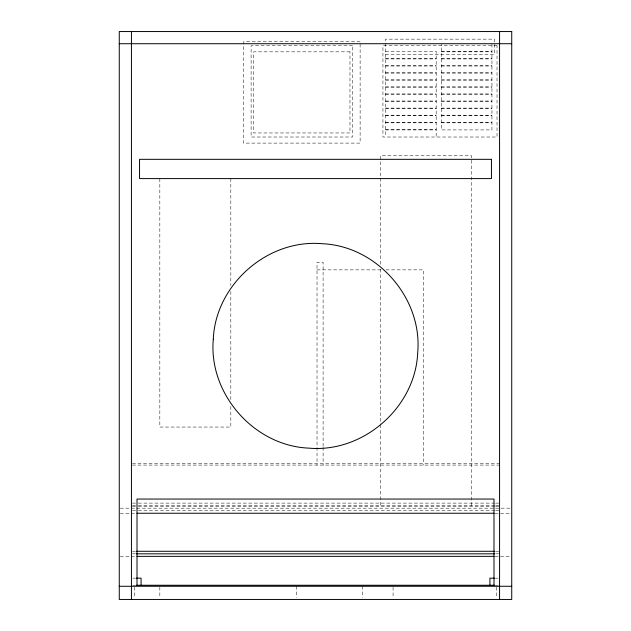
<?xml version="1.0" encoding="UTF-8"?>
<svg xmlns="http://www.w3.org/2000/svg" width="631" height="631" viewBox="0 0 631 631"><rect width="100%" height="100%" fill="white"/><g stroke="black" fill="none" stroke-linecap="round" stroke-linejoin="round"><path stroke-width="0.47" stroke-dasharray="3.15 2.37" d="M385.47 51.324L436.179 51.324L436.179 137.014M441.25 51.324L491.951 51.324M441.25 51.829L491.951 51.829M385.47 54.369L494.491 54.369L494.491 39.154L385.47 39.154L385.47 137.014M385.47 58.423L436.179 58.423M441.25 58.423L491.951 58.423M385.47 58.928L436.179 58.928M441.25 58.928L491.951 58.928M385.47 65.521L436.179 65.521M441.25 65.521L491.951 65.521M385.47 66.026L436.179 66.026M441.25 66.026L491.951 66.026M385.47 72.62L436.179 72.62M441.25 72.62L491.951 72.62M385.47 73.125L436.179 73.125M441.25 73.125L491.951 73.125M385.47 79.719L436.179 79.719M441.25 79.719L491.951 79.719M385.47 80.224L436.179 80.224M441.25 80.224L491.951 80.224M385.47 86.818L436.179 86.818M441.25 86.818L491.951 86.818M385.47 87.323L436.179 87.323M441.25 87.323L491.951 87.323M385.47 93.916L436.179 93.916M441.25 93.916L491.951 93.916M385.47 94.421L436.179 94.421M441.25 94.421L491.951 94.421M385.47 101.015L436.179 101.015M441.25 101.015L491.951 101.015M385.47 101.52L436.179 101.52M441.25 101.52L491.951 101.52M385.47 108.114L436.179 108.114M441.25 108.114L491.951 108.114M385.47 108.619L436.179 108.619M441.25 108.619L491.951 108.619M385.47 115.213L436.179 115.213M441.25 115.213L491.951 115.213M385.47 115.718L436.179 115.718M441.25 115.718L491.951 115.718M385.47 122.311L436.179 122.311M441.25 122.311L491.951 122.311M385.47 122.816L436.179 122.816M441.25 122.816L491.951 122.816M385.47 129.41L436.179 129.41M385.47 129.915L436.179 129.915M317.022 269.863L382.094 269.863M386.038 269.863L423.504 269.863L423.504 465.079M132.423 463.304L499.563 463.304M132.423 465.079L499.563 465.079M132.423 503.112L137.345 503.112M138.331 503.112L494.641 503.112M495.627 503.112L499.563 503.112M132.423 505.644L137.345 505.644M138.331 505.644L494.641 505.644M495.627 505.644L499.563 505.644M132.423 506.409L137.345 506.409M138.331 506.409L494.641 506.409M495.627 506.409L499.563 506.409M120.253 508.184L511.733 508.184M132.423 510.716L137.345 510.716M138.331 510.716L494.641 510.716M495.627 510.716L499.563 510.716M120.253 513.248L135.988 513.248M495.012 513.248L511.733 513.248M132.423 551.281L135.373 551.281M495.627 551.281L499.563 551.281M132.423 553.813L135.373 553.813M495.627 553.813L499.563 553.813M120.253 556.353L135.988 556.353M495.012 556.353L510.747 556.353M132.857 578.154L135.594 578.154M495.406 578.154L498.143 578.154M132.857 585.252L135.594 585.252M495.406 585.252L498.143 585.252M496.518 587.209L496.518 597.565M491.951 44.225L491.951 129.915L441.25 129.915L441.25 44.225M471.672 505.644L471.672 155.778L380.406 155.778L380.406 265.17M393.081 587.209L393.081 597.565M380.406 269.114L380.406 423.843M380.406 424.829L380.406 505.644M362.659 586.27L362.659 597.565M323.104 446.377L323.104 262.259L317.022 262.259L317.022 465.079M323.104 447.355L323.104 465.079M296.736 586.27L296.736 597.565M230.82 178.597L230.82 285.638M230.82 291.53L230.82 400.535M230.82 406.427L230.82 427.053L159.832 427.053L159.832 178.597M159.832 587.209L159.832 597.565M134.482 587.209L134.482 597.565M360.12 41.693L243.495 41.693L243.495 143.103L360.12 143.103L360.12 41.693M352.516 45.747L251.106 45.747L251.106 137.014L352.516 137.014L352.516 45.747M497.023 45.747L382.938 45.747L382.938 137.014L497.023 137.014L497.023 45.747M349.976 51.829L253.638 51.829L253.638 132.96L349.976 132.96L349.976 51.829"/><path stroke-width="0.95" d="M119.267 43.72L511.733 43.72M136.974 513.248L494.026 513.248M136.359 551.281L494.641 551.281M136.359 553.813L494.641 553.813M136.974 556.353L494.026 556.353M136.509 578.154L141.076 578.154L141.076 585.252M494.491 578.154L489.924 578.154L489.924 585.252M136.509 585.252L494.491 585.252M119.267 586.27L511.733 586.27M499.563 31.55L499.563 599.45M493.986 585.252L493.986 499.05L137.014 499.05L137.014 585.252M131.437 31.55L131.437 599.45M213.294 339.226C208.372 393.752 254.096 445.896 308.804 448.128C363.33 453.05 415.466 407.326 417.706 352.619C422.628 298.092 376.904 245.956 322.196 243.716C267.67 238.794 215.534 284.518 213.294 339.226M511.733 31.55L119.267 31.55L119.267 599.45L511.733 599.45L511.733 31.55M491.446 159.327L139.554 159.327L139.554 178.597L491.446 178.597L491.446 159.327"/></g></svg>
